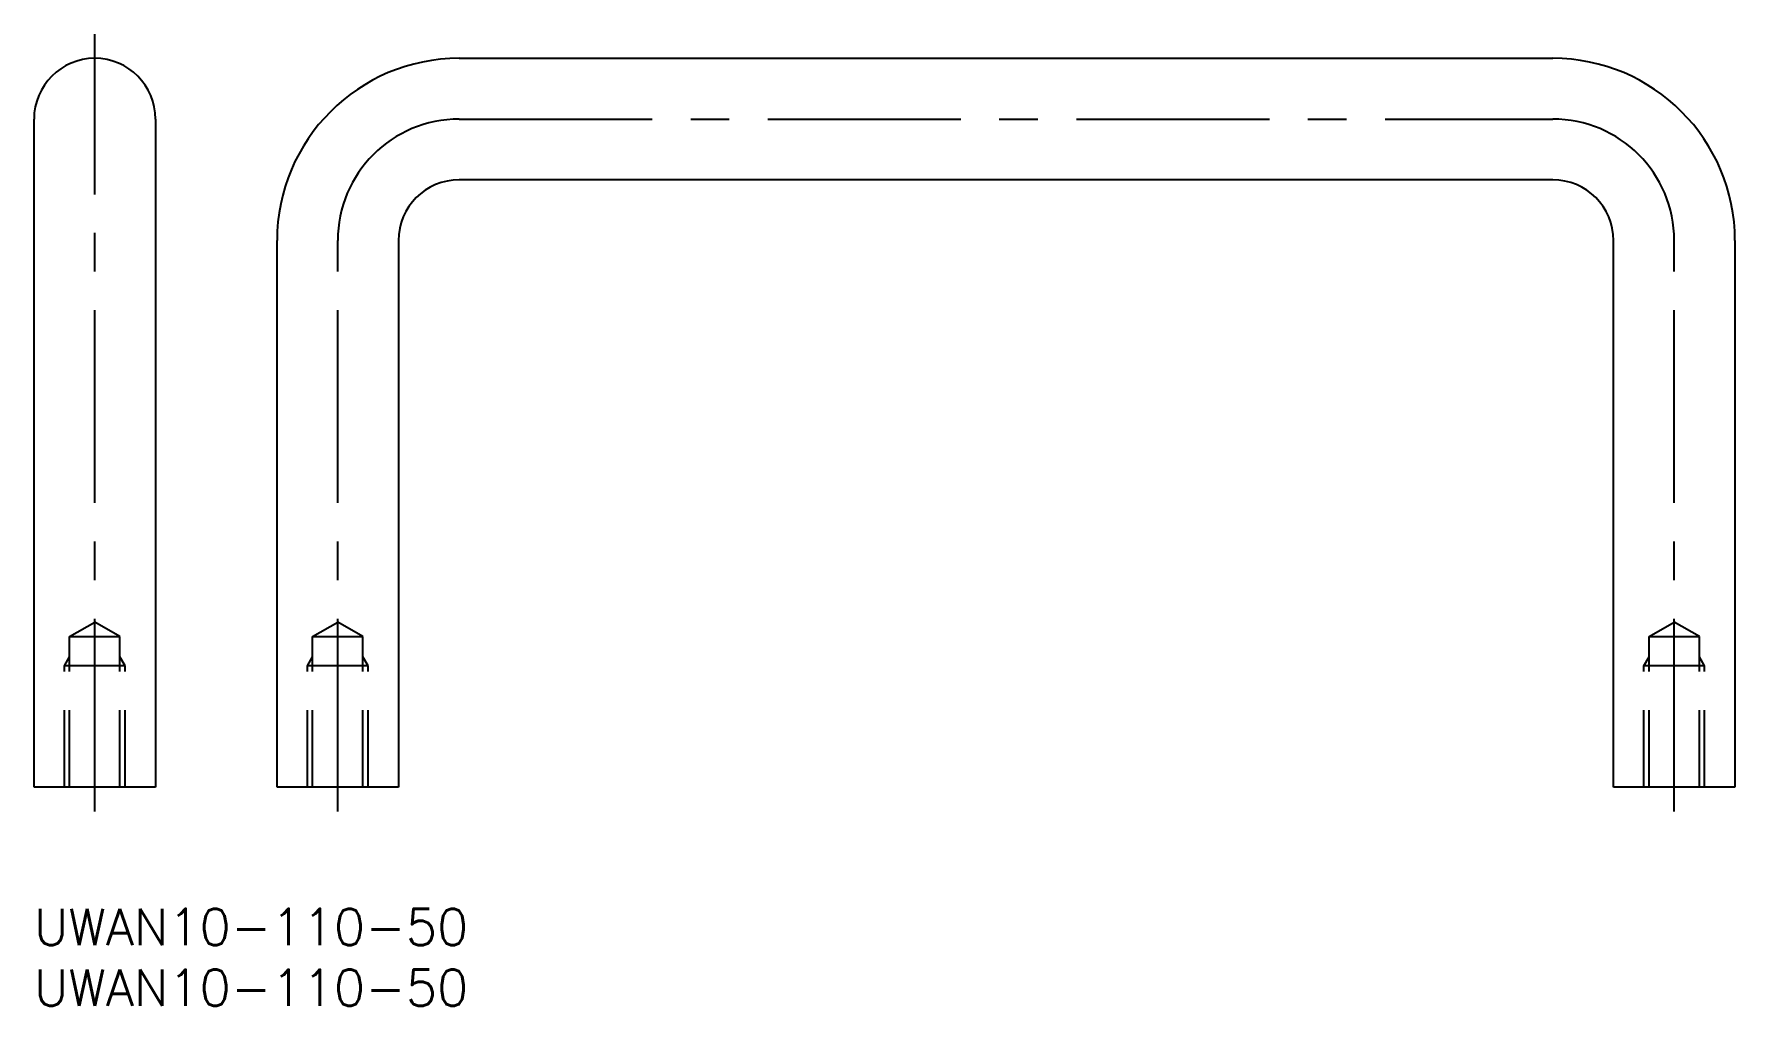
# Model space of a CAD drawing. Extents: x 0 to 140, y -8 to 72.
import ezdxf

# ---------------------------------------------------------------- set-up
doc = ezdxf.new("R2010")
doc.units = 0
doc.header["$LTSCALE"] = 0.5
doc.linetypes.add('CENTER', pattern=[50.8, 31.75, -6.35, 6.35, -6.35])
doc.linetypes.add('DASHED', pattern=[19.05, 12.7, -6.35])
for name, color, linetype in [('MSM_CENTER', 1, 'CENTER'), ('MSM_CONTINUOUS', 7, 'CONTINUOUS'), ('MSM_DASHED', 4, 'DASHED'), ('MSM_PART_NUMBER', 7, 'CONTINUOUS')]:
    doc.layers.add(name, color=color, linetype=linetype)
doc.styles.get("Standard").update_dxf_attribs({"font": 'txt.shx', "height": 3, "bigfont": 'bigfont.shx'})

# ---------------------------------------------------------------- blocks, each defined once
blk = doc.blocks.new('*U5')
at = {"layer": 'MSM_PART_NUMBER'}
blk.add_text('UWAN10-110-50', height=3, dxfattribs=at).set_placement((0, -3))
blk = doc.blocks.new('*U6')
at = {"layer": 'MSM_PART_NUMBER'}
blk.add_text('UWAN10-110-50', height=3, dxfattribs=at).set_placement((0, -8))

msp = doc.modelspace()

# ---------------------------------------------------------------- linework, layer by layer
at = {"layer": 'MSM_CENTER'}
for p, q in [((5, 8), (5, 72)), ((35, 65), (125, 65)), ((25, 8), (25, 55)), ((135, 8), (135, 55))]:
    msp.add_line(p, q, dxfattribs=at)
for centre, start, end in [((35, 55), 90, 180), ((125, 55), 360, 90)]:
    msp.add_arc(centre, 10, start, end, dxfattribs=at)
at = {"layer": 'MSM_CONTINUOUS'}
for p, q in [((35, 70), (125, 70)), ((0, 10), (0, 65)), ((10, 65), (10, 10)), ((125, 60), (35, 60)), ((20, 10), (20, 55)), ((30, 55), (30, 10)), ((130, 10), (130, 55)), ((140, 55), (140, 10)), ((10, 10), (0, 10)), ((30, 10), (20, 10)), ((140, 10), (130, 10))]:
    msp.add_line(p, q, dxfattribs=at)
for centre, radius, start, end in [((5, 65), 5, 0, 180), ((35, 55), 15, 90, 180), ((125, 55), 15, 0, 90), ((35, 55), 5, 90, 180), ((125, 55), 5, 0, 90)]:
    msp.add_arc(centre, radius, start, end, dxfattribs=at)
at = {"layer": 'MSM_DASHED'}
for p, q in [((2.93, 22.4), (5, 23.59)), ((2.93, 10), (2.93, 22.4)), ((2.93, 22.4), (7.07, 22.4)), ((7.07, 22.4), (5, 23.59)), ((7.07, 10), (7.07, 22.4)), ((22.93, 22.4), (25, 23.59)), ((22.93, 10), (22.93, 22.4)), ((22.93, 22.4), (27.07, 22.4)), ((27.07, 22.4), (25, 23.59)), ((27.07, 10), (27.07, 22.4)), ((132.93, 22.4), (135, 23.59)), ((132.93, 10), (132.93, 22.4)), ((132.93, 22.4), (137.07, 22.4)), ((137.07, 22.4), (135, 23.59)), ((137.07, 10), (137.07, 22.4)), ((2.5, 20), (2.93, 20.75)), ((2.5, 10), (2.5, 20)), ((7.5, 20), (2.5, 20)), ((7.5, 20), (7.07, 20.75)), ((7.5, 10), (7.5, 20)), ((22.5, 20), (22.93, 20.75)), ((22.5, 10), (22.5, 20)), ((27.5, 20), (22.5, 20)), ((27.5, 20), (27.07, 20.75)), ((27.5, 10), (27.5, 20)), ((132.5, 20), (132.93, 20.75)), ((132.5, 10), (132.5, 20)), ((137.5, 20), (132.5, 20)), ((137.5, 20), (137.07, 20.75)), ((137.5, 10), (137.5, 20))]:
    msp.add_line(p, q, dxfattribs=at)

# ---------------------------------------------------------------- block references
at = {"layer": 'MSM_CONTINUOUS'}
for name in ['*U5', '*U6']:
    msp.add_blockref(name, (0, 0), dxfattribs=at)

doc.saveas('drawing.dxf')
